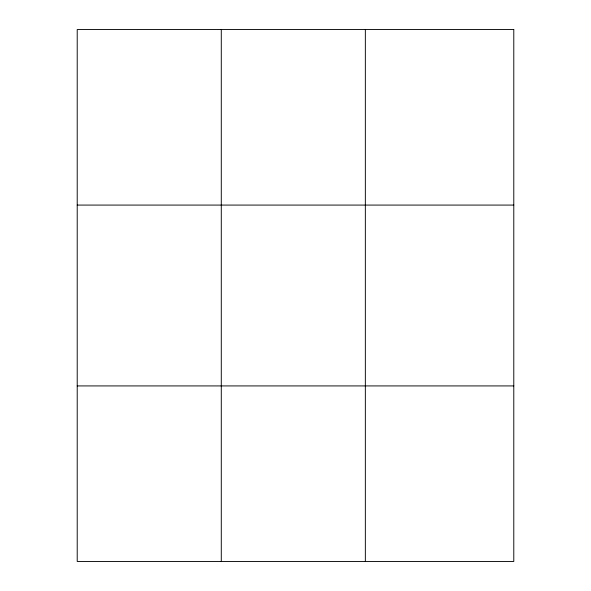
<?xml version="1.0" encoding="UTF-8"?>
<svg xmlns="http://www.w3.org/2000/svg" width="591" height="591" viewBox="0 0 591 591"><rect width="100%" height="100%" fill="white"/><g stroke="black" fill="none" stroke-linecap="round" stroke-linejoin="round"><path stroke-width="0.89" d="M221.285 561.45L221.285 29.55M365.349 561.45L365.349 29.55M77.214 205.077L513.786 205.077M77.214 385.923L513.786 385.923M513.786 29.55L513.786 561.45L77.214 561.45L77.214 29.55L513.786 29.55"/></g></svg>
